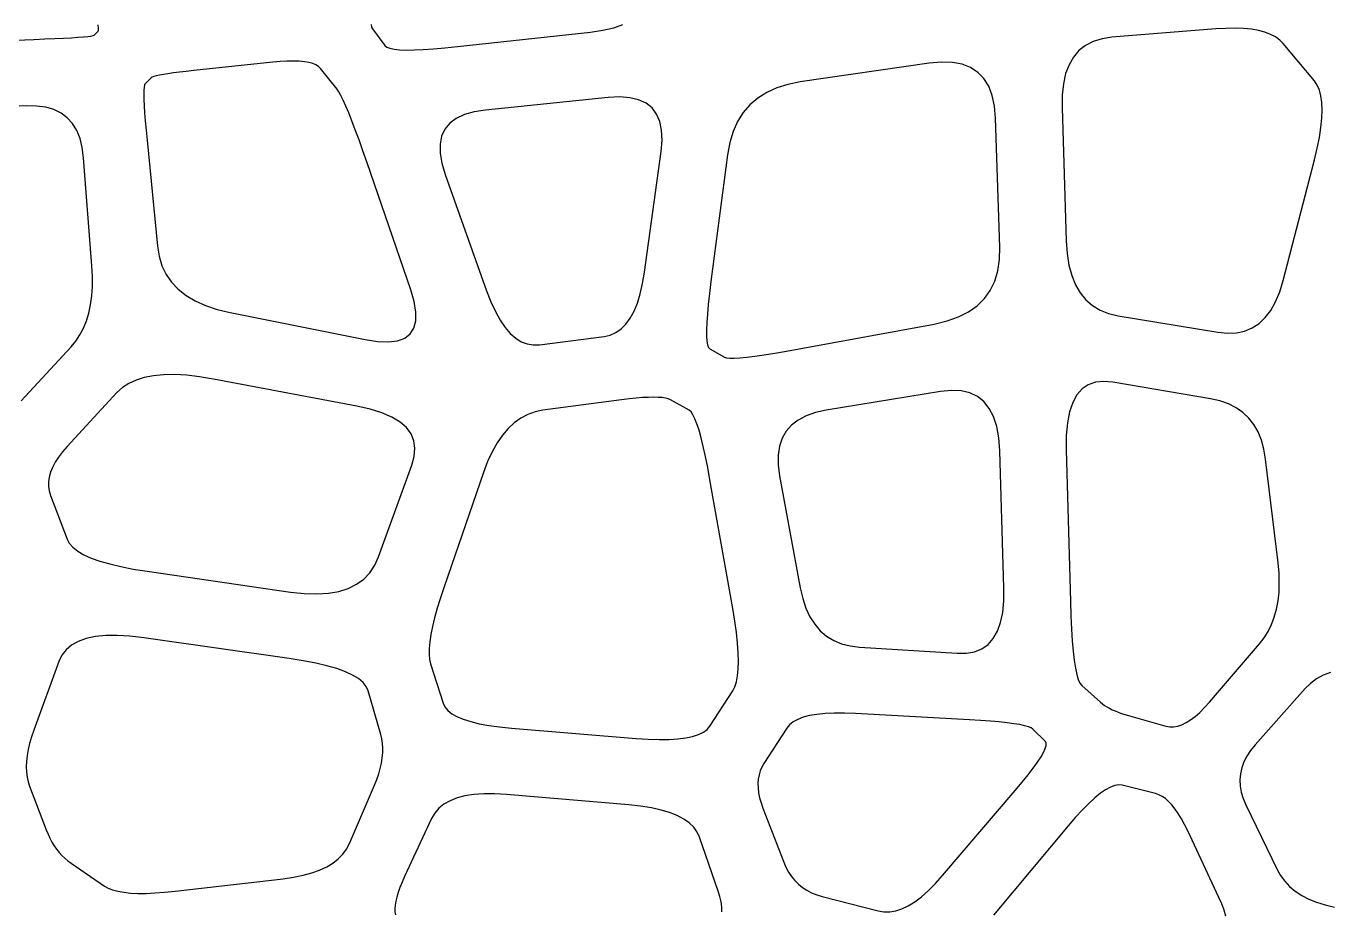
# Model space of a CAD drawing. Header units: millimetres. Extents: x -39 to 1165, y -35 to 718.
# Drawn here: x 555.1 to 868.7, y 133.5 to 346.7 of the extents above; entities that cross this region are included whole.
import ezdxf

# ---------------------------------------------------------------- set-up
doc = ezdxf.new("R2010")
doc.units = ezdxf.units.MM

msp = doc.modelspace()

# ---------------------------------------------------------------- linework, layer by layer
at = {"color": 7, "linetype": 'Continuous'}
for p, q in [((571.5, 344.5), (572.5, 345.5)), ((572.559998, 346.220001), (572.484985, 346.970001)), ((572.5, 345.5), (572.565002, 345.72998)), ((572.565002, 345.72998), (572.559998, 346.220001)), ((638.210022, 347.109985), (638.277466, 346.477509)), ((638.277466, 346.477509), (638.5, 346)), ((638.5, 346), (641.5, 342)), ((659, 341.75), (691, 345.25)), ((691, 345.25), (694.002502, 345.6875)), ((694.002502, 345.6875), (696.609985, 346.300018)), ((696.609985, 346.300018), (698.82251, 347.087494)), ((841.5, 346), (816.5, 344)), ((843.912476, 346.14502), (841.5, 346)), ((846.150024, 346.180023), (843.912476, 346.14502)), ((848.212524, 346.10498), (846.150024, 346.180023)), ((850.099976, 345.920013), (848.212524, 346.10498)), ((851.8125, 345.625), (850.099976, 345.920013)), ((853.349976, 345.220001), (851.8125, 345.625)), ((854.712524, 344.705017), (853.349976, 345.220001)), ((529, 342.5), (557, 343.5)), ((557, 343.5), (559.665039, 343.599976)), ((559.665039, 343.599976), (562.059998, 343.700012)), ((562.059998, 343.700012), (564.184998, 343.799988)), ((564.184998, 343.799988), (566.039978, 343.900024)), ((566.039978, 343.900024), (567.625, 344)), ((567.625, 344), (568.940002, 344.099976)), ((568.940002, 344.099976), (569.984985, 344.200012)), ((569.984985, 344.200012), (570.76001, 344.299988)), ((570.76001, 344.299988), (571.265015, 344.400024)), ((571.265015, 344.400024), (571.5, 344.5)), ((641.5, 342), (641.945007, 341.637482)), ((810.169983, 342.050018), (808.580017, 340.800018)), ((812.02002, 343), (810.169983, 342.050018)), ((814.130005, 343.649994), (812.02002, 343)), ((816.5, 344), (814.130005, 343.649994)), ((855.900024, 344.079987), (854.712524, 344.705017)), ((856.912476, 343.345001), (855.900024, 344.079987)), ((857.75, 342.5), (856.912476, 343.345001)), ((865.25, 333.5), (857.75, 342.5)), ((641.945007, 341.637482), (642.679993, 341.350006)), ((642.679993, 341.350006), (643.705017, 341.137482)), ((643.705017, 341.137482), (645.02002, 341)), ((645.02002, 341), (646.625, 340.9375)), ((646.625, 340.9375), (648.52002, 340.949982)), ((648.52002, 340.949982), (650.705017, 341.037506)), ((650.705017, 341.037506), (653.179993, 341.199982)), ((653.179993, 341.199982), (655.945007, 341.4375)), ((655.945007, 341.4375), (659, 341.75)), ((807.25, 339.25), (806.179993, 337.399994)), ((808.580017, 340.800018), (807.25, 339.25)), ((592.049988, 335.609985), (590.587524, 335.422516)), ((593.6875, 335.80249), (592.049988, 335.609985)), ((595.5, 336), (593.6875, 335.80249)), ((614.5, 338), (595.5, 336)), ((616.325012, 338.165009), (614.5, 338)), ((618, 338.26001), (616.325012, 338.165009)), ((619.524963, 338.285004), (618, 338.26001)), ((620.899963, 338.23999), (619.524963, 338.285004)), ((622.125, 338.125), (620.899963, 338.23999)), ((623.200012, 337.940002), (622.125, 338.125)), ((624.125, 337.684998), (623.200012, 337.940002)), ((624.899963, 337.359985), (624.125, 337.684998)), ((625.524963, 336.964996), (624.899963, 337.359985)), ((626, 336.5), (625.524963, 336.964996)), ((630, 331.5), (626, 336.5)), ((772.5, 337.75), (741.5, 333.25)), ((775.450012, 338.022522), (772.5, 337.75)), ((778.099976, 337.940002), (775.450012, 338.022522)), ((780.450012, 337.502502), (778.099976, 337.940002)), ((782.5, 336.709991), (780.450012, 337.502502)), ((784.25, 335.5625), (782.5, 336.709991)), ((785.700012, 334.059998), (784.25, 335.5625)), ((806.179993, 337.399994), (805.369995, 335.25)), ((583.619995, 332.47998), (583.529968, 331.970001)), ((583.75, 332.75), (583.619995, 332.47998)), ((585.25, 334.25), (583.75, 332.75)), ((585.487488, 334.402527), (585.25, 334.25)), ((585.900024, 334.559998), (585.487488, 334.402527)), ((586.487488, 334.722504), (585.900024, 334.559998)), ((587.25, 334.889984), (586.487488, 334.722504)), ((588.1875, 335.0625), (587.25, 334.889984)), ((589.299988, 335.240021), (588.1875, 335.0625)), ((590.587524, 335.422516), (589.299988, 335.240021)), ((738.535034, 332.669983), (735.840027, 331.829987)), ((741.5, 333.25), (738.535034, 332.669983)), ((786.849976, 332.202515), (785.700012, 334.059998)), ((804.820007, 332.800018), (804.530029, 330.050018)), ((805.369995, 335.25), (804.820007, 332.800018)), ((865.924988, 332.5), (865.25, 333.5)), ((866.450012, 331.300018), (865.924988, 332.5)), ((583.480042, 331.220001), (583.470032, 330.230011)), ((583.470032, 330.230011), (583.5, 329)), ((583.529968, 331.970001), (583.480042, 331.220001)), ((630.432495, 330.872498), (630, 331.5)), ((630.929993, 329.98999), (630.432495, 330.872498)), ((631.492493, 328.852509), (630.929993, 329.98999)), ((695.25, 329.5), (665.75, 326.5)), ((698.032471, 329.639984), (695.25, 329.5)), ((700.47998, 329.459991), (698.032471, 329.639984)), ((702.592529, 328.960022), (700.47998, 329.459991)), ((731.26001, 329.369995), (729.375, 327.75)), ((733.414978, 330.730011), (731.26001, 329.369995)), ((735.840027, 331.829987), (733.414978, 330.730011)), ((787.700012, 329.98999), (786.849976, 332.202515)), ((788.25, 327.422485), (787.700012, 329.98999)), ((804.530029, 330.050018), (804.5, 327)), ((866.825012, 329.899994), (866.450012, 331.300018)), ((867.049988, 328.300018), (866.825012, 329.899994)), ((555.25, 327.5), (529.75, 326.5)), ((557.682495, 327.464996), (555.25, 327.5)), ((559.880005, 327.160004), (557.682495, 327.464996)), ((561.842529, 326.584991), (559.880005, 327.160004)), ((563.570007, 325.73999), (561.842529, 326.584991)), ((583.5, 329), (583.570007, 327.529999)), ((583.570007, 327.529999), (583.679993, 325.820007)), ((632.119995, 327.459991), (631.492493, 328.852509)), ((632.8125, 325.8125), (632.119995, 327.459991)), ((665.75, 326.5), (662.997498, 326.075012)), ((704.369995, 328.140015), (702.592529, 328.960022)), ((705.8125, 327), (704.369995, 328.140015)), ((706.919983, 325.539978), (705.8125, 327)), ((729.375, 327.75), (727.76001, 325.869995)), ((788.5, 324.5), (788.25, 327.422485)), ((804.5, 327), (805.5, 295)), ((867.125, 326.5), (867.049988, 328.300018)), ((867.049988, 324.5), (867.125, 326.5)), ((565.0625, 324.625), (563.570007, 325.73999)), ((566.320007, 323.23999), (565.0625, 324.625)), ((567.342529, 321.584991), (566.320007, 323.23999)), ((583.679993, 325.820007), (583.830017, 323.869995)), ((583.830017, 323.869995), (584.02002, 321.679993)), ((633.570007, 323.910004), (632.8125, 325.8125)), ((634.392517, 321.752502), (633.570007, 323.910004)), ((657.109985, 323.299988), (655.9375, 321.875)), ((658.67749, 324.474976), (657.109985, 323.299988)), ((660.640015, 325.400024), (658.67749, 324.474976)), ((662.997498, 326.075012), (660.640015, 325.400024)), ((707.692505, 323.76001), (706.919983, 325.539978)), ((708.130005, 321.660004), (707.692505, 323.76001)), ((726.414978, 323.730011), (725.340027, 321.329987)), ((727.76001, 325.869995), (726.414978, 323.730011)), ((789.5, 293.5), (788.5, 324.5)), ((866.825012, 322.300018), (867.049988, 324.5)), ((568.130005, 319.660004), (567.342529, 321.584991)), ((584.02002, 321.679993), (584.25, 319.25)), ((635.280029, 319.339996), (634.392517, 321.752502)), ((655.160034, 320.200012), (654.777466, 318.275024)), ((655.9375, 321.875), (655.160034, 320.200012)), ((708.232544, 319.240021), (708.130005, 321.660004)), ((725.340027, 321.329987), (724.535034, 318.669983)), ((865.924988, 317.300018), (866.450012, 319.899994)), ((866.450012, 319.899994), (866.825012, 322.300018)), ((568.682495, 317.464996), (568.130005, 319.660004)), ((569, 315), (568.682495, 317.464996)), ((584.25, 319.25), (586.75, 293.75)), ((636.232483, 316.672485), (635.280029, 319.339996)), ((654.777466, 318.275024), (654.789978, 316.099976)), ((708, 316.5), (708.232544, 319.240021)), ((724.535034, 318.669983), (724, 315.75)), ((865.25, 314.5), (865.924988, 317.300018)), ((571, 289), (569, 315)), ((637.25, 313.75), (636.232483, 316.672485)), ((647.75, 283.25), (637.25, 313.75)), ((654.789978, 316.099976), (655.19751, 313.674988)), ((655.19751, 313.674988), (656, 311)), ((704, 287.5), (708, 316.5)), ((724, 315.75), (720, 285.25)), ((857.75, 285.5), (865.25, 314.5)), ((656, 311), (666, 283)), ((805.5, 295), (805.714966, 291.940002)), ((586.75, 293.75), (587.150024, 291.295013)), ((789.432495, 290.525024), (789.5, 293.5)), ((805.714966, 291.940002), (806.159973, 289.160004)), ((571.130005, 286.465027), (571, 289)), ((587.150024, 291.295013), (587.849976, 289.029999)), ((587.849976, 289.029999), (588.849976, 286.954987)), ((789.029968, 287.799988), (789.432495, 290.525024)), ((806.159973, 289.160004), (806.835022, 286.660004)), ((571.119995, 284.059998), (571.130005, 286.465027)), ((588.849976, 286.954987), (590.150024, 285.070007)), ((703.54248, 284.734985), (704, 287.5)), ((788.292542, 285.325012), (789.029968, 287.799988)), ((806.835022, 286.660004), (807.73999, 284.440002)), ((856.91748, 282.764984), (857.75, 285.5)), ((570.969971, 281.785004), (571.119995, 284.059998)), ((590.150024, 285.070007), (591.75, 283.375)), ((591.75, 283.375), (593.650024, 281.869995)), ((648.585022, 280.38501), (647.75, 283.25)), ((666, 283), (667.027527, 280.350006)), ((702.969971, 282.23999), (703.54248, 284.734985)), ((719.637512, 282.342499), (719.349976, 279.720001)), ((720, 285.25), (719.637512, 282.342499)), ((785.8125, 281.125), (787.220032, 283.099976)), ((787.220032, 283.099976), (788.292542, 285.325012)), ((807.73999, 284.440002), (808.875, 282.5)), ((808.875, 282.5), (810.23999, 280.839996)), ((855.919983, 280.360016), (856.91748, 282.764984)), ((570.25, 277.625), (570.679993, 279.639984)), ((570.679993, 279.639984), (570.969971, 281.785004)), ((593.650024, 281.869995), (595.849976, 280.554993)), ((595.849976, 280.554993), (598.349976, 279.429993)), ((598.349976, 279.429993), (601.150024, 278.494995)), ((648.98999, 277.890015), (648.585022, 280.38501)), ((667.027527, 280.350006), (668.109985, 278)), ((701.480042, 278.059998), (702.282532, 280.015015)), ((702.282532, 280.015015), (702.969971, 282.23999)), ((719.349976, 279.720001), (719.137512, 277.382507)), ((781.992493, 277.924988), (784.070007, 279.400024)), ((784.070007, 279.400024), (785.8125, 281.125)), ((810.23999, 280.839996), (811.835022, 279.459991)), ((811.835022, 279.459991), (813.659973, 278.359985)), ((854.757507, 278.285004), (855.919983, 280.360016)), ((569.679993, 275.740021), (570.25, 277.625)), ((601.150024, 278.494995), (604.25, 277.75)), ((604.25, 277.75), (636.75, 271.25)), ((648.965027, 275.764984), (648.98999, 277.890015)), ((668.109985, 278), (669.247498, 275.949982)), ((699.529968, 274.959991), (700.5625, 276.375)), ((700.5625, 276.375), (701.480042, 278.059998)), ((719.137512, 277.382507), (719, 275.329987)), ((776.83252, 275.724976), (779.580017, 276.700012)), ((779.580017, 276.700012), (781.992493, 277.924988)), ((813.659973, 278.359985), (815.714966, 277.540009)), ((815.714966, 277.540009), (818, 277)), ((818, 277), (842, 273)), ((851.9375, 275.125), (853.429993, 276.540009)), ((853.429993, 276.540009), (854.757507, 278.285004)), ((568.119995, 272.359985), (568.969971, 273.985016)), ((568.969971, 273.985016), (569.679993, 275.740021)), ((647.625, 272.625), (648.51001, 274.009979)), ((648.51001, 274.009979), (648.965027, 275.764984)), ((669.247498, 275.949982), (670.440002, 274.199982)), ((670.440002, 274.199982), (671.6875, 272.75)), ((695.742554, 272.335022), (697.119995, 272.940002)), ((697.119995, 272.940002), (698.382507, 273.815002)), ((698.382507, 273.815002), (699.529968, 274.959991)), ((719, 275.329987), (718.9375, 273.5625)), ((718.9375, 273.5625), (718.950012, 272.079987)), ((741.25, 269), (773.75, 275)), ((773.75, 275), (776.83252, 275.724976)), ((842, 273), (844.317505, 272.764984)), ((844.317505, 272.764984), (846.470032, 272.860016)), ((846.470032, 272.860016), (848.457458, 273.285004)), ((848.457458, 273.285004), (850.279968, 274.040009)), ((850.279968, 274.040009), (851.9375, 275.125)), ((566, 269.5), (567.130005, 270.86499)), ((567.130005, 270.86499), (568.119995, 272.359985)), ((636.75, 271.25), (639.784973, 270.784973)), ((639.784973, 270.784973), (642.390015, 270.690002)), ((642.390015, 270.690002), (644.565002, 270.964996)), ((644.565002, 270.964996), (646.309998, 271.610016)), ((646.309998, 271.610016), (647.625, 272.625)), ((671.6875, 272.75), (672.98999, 271.600006)), ((672.98999, 271.600006), (674.347473, 270.75)), ((674.347473, 270.75), (675.76001, 270.199982)), ((675.76001, 270.199982), (677.227478, 269.949982)), ((677.227478, 269.949982), (678.75, 270)), ((678.75, 270), (694.25, 272)), ((694.25, 272), (695.742554, 272.335022)), ((718.950012, 272.079987), (719.037476, 270.882507)), ((719.037476, 270.882507), (719.200012, 269.970001)), ((719.200012, 269.970001), (719.4375, 269.342499)), ((554, 256.5), (566, 269.5)), ((719.4375, 269.342499), (719.75, 269)), ((719.75, 269), (723.25, 267)), ((723.25, 267), (723.744995, 266.839996)), ((723.744995, 266.839996), (724.529968, 266.759979)), ((724.529968, 266.759979), (725.605042, 266.76001)), ((725.605042, 266.76001), (726.970032, 266.839996)), ((726.970032, 266.839996), (728.625, 267)), ((728.625, 267), (730.570007, 267.23999)), ((730.570007, 267.23999), (732.804993, 267.559998)), ((732.804993, 267.559998), (735.330017, 267.959991)), ((735.330017, 267.959991), (738.14502, 268.440002)), ((738.14502, 268.440002), (741.25, 269)), ((579.850037, 260.709991), (578.3125, 259.702484)), ((581.612488, 261.522522), (579.850037, 260.709991)), ((583.600037, 262.140015), (581.612488, 261.522522)), ((585.8125, 262.5625), (583.600037, 262.140015)), ((588.25, 262.789978), (585.8125, 262.5625)), ((590.912537, 262.82251), (588.25, 262.789978)), ((593.799988, 262.660004), (590.912537, 262.82251)), ((596.912537, 262.302521), (593.799988, 262.660004)), ((600.25, 261.75), (596.912537, 262.302521)), ((634.75, 255.25), (600.25, 261.75)), ((810.80249, 260.377502), (809.309998, 259.359985)), ((812.540039, 260.98999), (810.80249, 260.377502)), ((814.522522, 261.19751), (812.540039, 260.98999)), ((816.75, 261), (814.522522, 261.19751)), ((840.25, 257), (816.75, 261)), ((577, 258.5), (565, 245.5)), ((578.3125, 259.702484), (577, 258.5)), ((703.547485, 257.274994), (702.01001, 257.149994)), ((704.940002, 257.350006), (703.547485, 257.274994)), ((706.1875, 257.375), (704.940002, 257.350006)), ((707.289978, 257.350006), (706.1875, 257.375)), ((708.247498, 257.274994), (707.289978, 257.350006)), ((709.059998, 257.149994), (708.247498, 257.274994)), ((775.25, 258.75), (747.75, 254.25)), ((777.867493, 259.012512), (775.25, 258.75)), ((780.219971, 258.900024), (777.867493, 259.012512)), ((782.307495, 258.412476), (780.219971, 258.900024)), ((784.130005, 257.549988), (782.307495, 258.412476)), ((785.6875, 256.3125), (784.130005, 257.549988)), ((808.0625, 257.9375), (807.059998, 256.110016)), ((809.309998, 259.359985), (808.0625, 257.9375)), ((637.987488, 254.522507), (634.75, 255.25)), ((640.799988, 253.639999), (637.987488, 254.522507)), ((679.5, 254.25), (677.647461, 253.875)), ((698.5, 256.75), (679.5, 254.25)), ((700.327515, 256.975006), (698.5, 256.75)), ((702.01001, 257.149994), (700.327515, 256.975006)), ((709.727539, 256.975006), (709.059998, 257.149994)), ((710.25, 256.75), (709.727539, 256.975006)), ((714.75, 254.25), (710.25, 256.75)), ((715.204956, 253.857498), (714.75, 254.25)), ((747.75, 254.25), (745.162476, 253.6875)), ((786.97998, 254.700012), (785.6875, 256.3125)), ((788.007507, 252.712509), (786.97998, 254.700012)), ((807.059998, 256.110016), (806.30249, 253.877502)), ((842.497498, 256.494995), (840.25, 257)), ((844.539978, 255.779999), (842.497498, 256.494995)), ((846.377502, 254.854996), (844.539978, 255.779999)), ((848.01001, 253.720001), (846.377502, 254.854996)), ((643.1875, 252.602493), (640.799988, 253.639999)), ((645.150024, 251.410004), (643.1875, 252.602493)), ((646.6875, 250.0625), (645.150024, 251.410004)), ((672.659973, 251.25), (671.1875, 249.875)), ((674.227539, 252.375), (672.659973, 251.25)), ((675.889954, 253.25), (674.227539, 252.375)), ((677.647461, 253.875), (675.889954, 253.25)), ((715.669983, 253.179993), (715.204956, 253.857498)), ((716.14502, 252.217499), (715.669983, 253.179993)), ((716.630005, 250.970001), (716.14502, 252.217499)), ((717.125, 249.4375), (716.630005, 250.970001)), ((740.962524, 251.887497), (739.349976, 250.650009)), ((742.900024, 252.900009), (740.962524, 251.887497)), ((745.162476, 253.6875), (742.900024, 252.900009)), ((788.77002, 250.350006), (788.007507, 252.712509)), ((805.790039, 251.23999), (805.522522, 248.197495)), ((806.30249, 253.877502), (805.790039, 251.23999)), ((849.4375, 252.375), (848.01001, 253.720001)), ((850.660034, 250.820007), (849.4375, 252.375)), ((647.799988, 248.559998), (646.6875, 250.0625)), ((648.487488, 246.902496), (647.799988, 248.559998)), ((669.809998, 248.25), (668.527466, 246.375)), ((671.1875, 249.875), (669.809998, 248.25)), ((717.630005, 247.619995), (717.125, 249.4375)), ((738.0625, 249.1875), (737.099976, 247.5)), ((739.349976, 250.650009), (738.0625, 249.1875)), ((789.267517, 247.612488), (788.77002, 250.350006)), ((805.522522, 248.197495), (805.5, 244.75)), ((851.67749, 249.055008), (850.660034, 250.820007)), ((852.48999, 247.080002), (851.67749, 249.055008)), ((565, 245.5), (563.880005, 244.212509)), ((648.75, 245.089996), (648.487488, 246.902496)), ((648.587524, 243.122498), (648.75, 245.089996)), ((668.527466, 246.375), (667.340027, 244.25)), ((718.14502, 245.517502), (717.630005, 247.619995)), ((718.669983, 243.130005), (718.14502, 245.517502)), ((736.462524, 245.587509), (736.150024, 243.449997)), ((737.099976, 247.5), (736.462524, 245.587509)), ((789.5, 244.5), (789.267517, 247.612488)), ((805.5, 244.75), (806.5, 208.25)), ((853.097473, 244.895004), (852.48999, 247.080002)), ((853.5, 242.5), (853.097473, 244.895004)), ((562.119995, 241.712509), (561.47998, 240.5)), ((562.919983, 242.949997), (562.119995, 241.712509)), ((563.880005, 244.212509), (562.919983, 242.949997)), ((648, 241), (648.587524, 243.122498)), ((666.247498, 241.875), (665.25, 239.25)), ((667.340027, 244.25), (666.247498, 241.875)), ((719.204956, 240.457504), (718.669983, 243.130005)), ((736.150024, 243.449997), (736.162476, 241.087509)), ((790.5, 211.5), (789.5, 244.5)), ((856.5, 217.5), (853.5, 242.5)), ((561, 239.3125), (560.679993, 238.150009)), ((561.47998, 240.5), (561, 239.3125)), ((640, 219), (648, 241)), ((665.25, 239.25), (655.75, 211.75)), ((719.75, 237.5), (719.204956, 240.457504)), ((736.162476, 241.087509), (736.5, 238.5)), ((736.5, 238.5), (741.5, 211.5)), ((560.52002, 237.012497), (560.519958, 235.900009)), ((560.519958, 235.900009), (560.679993, 234.8125)), ((560.679993, 238.150009), (560.52002, 237.012497)), ((725.25, 206.5), (719.75, 237.5)), ((560.679993, 234.8125), (561, 233.75)), ((561, 233.75), (565, 223.25)), ((565, 223.25), (565.55249, 222.227509)), ((565.55249, 222.227509), (566.410034, 221.259995)), ((566.410034, 221.259995), (567.57251, 220.347504)), ((567.57251, 220.347504), (569.039978, 219.48999)), ((569.039978, 219.48999), (570.8125, 218.6875)), ((570.8125, 218.6875), (572.890015, 217.940002)), ((572.890015, 217.940002), (575.272522, 217.247498)), ((575.272522, 217.247498), (577.959961, 216.610001)), ((577.959961, 216.610001), (580.952515, 216.027496)), ((637.869995, 215.139999), (639.067505, 216.934998)), ((639.067505, 216.934998), (640, 219)), ((856.725037, 215.054993), (856.5, 217.5)), ((580.952515, 216.027496), (584.25, 215.5)), ((584.25, 215.5), (618.75, 210.5)), ((634.679993, 212.360001), (636.407471, 213.61499)), ((636.407471, 213.61499), (637.869995, 215.139999)), ((856.799988, 212.720001), (856.725037, 215.054993)), ((618.75, 210.5), (622.067505, 210.134995)), ((622.067505, 210.134995), (625.119995, 210.039993)), ((625.119995, 210.039993), (627.907471, 210.214996)), ((627.907471, 210.214996), (630.429993, 210.660004)), ((630.429993, 210.660004), (632.6875, 211.375)), ((632.6875, 211.375), (634.679993, 212.360001)), ((655.75, 211.75), (654.862549, 209.089996)), ((741.5, 211.5), (742.092529, 208.92749)), ((790.477478, 208.372498), (790.5, 211.5)), ((856.5, 208.380005), (856.725037, 210.494995)), ((856.725037, 210.494995), (856.799988, 212.720001)), ((654.862549, 209.089996), (654.099976, 206.610001)), ((742.092529, 208.92749), (742.869995, 206.610001)), ((790.209961, 205.589996), (790.477478, 208.372498)), ((806.5, 208.25), (806.617493, 204.762497)), ((856.125, 206.375), (856.5, 208.380005)), ((653.462524, 204.309998), (652.949951, 202.190002)), ((654.099976, 206.610001), (653.462524, 204.309998)), ((725.744995, 203.512497), (725.25, 206.5)), ((742.869995, 206.610001), (743.83252, 204.547501)), ((743.83252, 204.547501), (744.97998, 202.740005)), ((789.69751, 203.152496), (790.209961, 205.589996)), ((806.617493, 204.762497), (806.769958, 201.600006)), ((854.924988, 202.695007), (855.600037, 204.479996)), ((855.600037, 204.479996), (856.125, 206.375)), ((652.949951, 202.190002), (652.5625, 200.25)), ((726.130005, 200.75), (725.744995, 203.512497)), ((726.405029, 198.212509), (726.130005, 200.75)), ((744.97998, 202.740005), (746.3125, 201.1875)), ((746.3125, 201.1875), (747.830017, 199.889999)), ((787.9375, 199.3125), (788.940002, 201.059998)), ((788.940002, 201.059998), (789.69751, 203.152496)), ((806.769958, 201.600006), (806.95752, 198.762497)), ((853.125, 199.455002), (854.100037, 201.019989)), ((854.100037, 201.019989), (854.924988, 202.695007)), ((566.105042, 197.732498), (564.779968, 196.619995)), ((567.720032, 198.630005), (566.105042, 197.732498)), ((569.625, 199.3125), (567.720032, 198.630005)), ((571.820007, 199.779999), (569.625, 199.3125)), ((574.304993, 200.032501), (571.820007, 199.779999)), ((577.080017, 200.070007), (574.304993, 200.032501)), ((580.14502, 199.892502), (577.080017, 200.070007)), ((583.5, 199.5), (580.14502, 199.892502)), ((618.5, 194.5), (583.5, 199.5)), ((652.300049, 198.48999), (652.162476, 196.910004)), ((652.5625, 200.25), (652.300049, 198.48999)), ((726.570007, 195.900009), (726.405029, 198.212509)), ((747.830017, 199.889999), (749.532471, 198.847504)), ((749.532471, 198.847504), (751.420044, 198.059998)), ((751.420044, 198.059998), (753.492493, 197.527496)), ((785.19751, 196.852493), (786.690002, 197.910004)), ((786.690002, 197.910004), (787.9375, 199.3125)), ((806.95752, 198.762497), (807.179993, 196.25)), ((840, 184), (852, 198)), ((852, 198), (853.125, 199.455002)), ((563.744995, 195.292496), (563, 193.75)), ((564.779968, 196.619995), (563.744995, 195.292496)), ((621.840027, 193.972504), (618.5, 194.5)), ((652.162476, 196.910004), (652.150024, 195.509995)), ((652.150024, 195.509995), (652.262451, 194.290009)), ((726.625, 193.8125), (726.570007, 195.900009)), ((753.492493, 197.527496), (755.75, 197.25)), ((755.75, 197.25), (779.25, 195.75)), ((779.25, 195.75), (781.477478, 195.772507)), ((781.477478, 195.772507), (783.459961, 196.139999)), ((783.459961, 196.139999), (785.19751, 196.852493)), ((807.179993, 196.25), (807.4375, 194.0625)), ((563, 193.75), (557, 177.25)), ((624.859985, 193.389999), (621.840027, 193.972504)), ((627.559998, 192.752502), (624.859985, 193.389999)), ((629.940002, 192.059998), (627.559998, 192.752502)), ((632, 191.3125), (629.940002, 192.059998)), ((633.73999, 190.51001), (632, 191.3125)), ((652.262451, 194.290009), (652.5, 193.25)), ((652.5, 193.25), (655.5, 183.75)), ((726.405029, 190.3125), (726.570007, 191.949997)), ((726.570007, 191.949997), (726.625, 193.8125)), ((807.4375, 194.0625), (807.72998, 192.199997)), ((807.72998, 192.199997), (808.057495, 190.662506)), ((635.159973, 189.652496), (633.73999, 190.51001)), ((636.26001, 188.740005), (635.159973, 189.652496)), ((637.039978, 187.772491), (636.26001, 188.740005)), ((725.744995, 187.712509), (726.130005, 188.900009)), ((726.130005, 188.900009), (726.405029, 190.3125)), ((808.057495, 190.662506), (808.419983, 189.449997)), ((808.419983, 189.449997), (808.817505, 188.5625)), ((808.817505, 188.5625), (809.25, 188)), ((864.282471, 188.507507), (863, 187.25)), ((865.72998, 189.580002), (864.282471, 188.507507)), ((867.342529, 190.467499), (865.72998, 189.580002)), ((869.119995, 191.169998), (867.342529, 190.467499)), ((637.5, 186.75), (637.039978, 187.772491)), ((640.5, 176.25), (637.5, 186.75)), ((719.75, 178.25), (725.25, 186.75)), ((725.25, 186.75), (725.744995, 187.712509)), ((809.25, 188), (813.75, 184)), ((863, 187.25), (851, 173.75)), ((655.5, 183.75), (655.934998, 182.834991)), ((655.934998, 182.834991), (656.640015, 181.990005)), ((656.640015, 181.990005), (657.61499, 181.214996)), ((813.75, 184), (814.222473, 183.607498)), ((814.222473, 183.607498), (814.73999, 183.230011)), ((814.73999, 183.230011), (815.30249, 182.867493)), ((815.30249, 182.867493), (815.910034, 182.520004)), ((815.910034, 182.520004), (816.5625, 182.1875)), ((816.5625, 182.1875), (817.26001, 181.869995)), ((837.659973, 181.529999), (838.815002, 182.682495)), ((838.815002, 182.682495), (840, 184)), ((657.61499, 181.214996), (658.859985, 180.51001)), ((658.859985, 180.51001), (660.375, 179.875)), ((660.375, 179.875), (662.160034, 179.309998)), ((662.160034, 179.309998), (664.214966, 178.815002)), ((664.214966, 178.815002), (666.539978, 178.389999)), ((739.789978, 179.25), (738.910034, 178.550003)), ((740.890015, 179.849991), (739.789978, 179.25)), ((742.209961, 180.349991), (740.890015, 179.849991)), ((743.75, 180.75), (742.209961, 180.349991)), ((745.51001, 181.050003), (743.75, 180.75)), ((747.48999, 181.25), (745.51001, 181.050003)), ((749.690002, 181.349991), (747.48999, 181.25)), ((752.109985, 181.349991), (749.690002, 181.349991)), ((754.75, 181.25), (752.109985, 181.349991)), ((782.25, 179.75), (754.75, 181.25)), ((784.877502, 179.592499), (782.25, 179.75)), ((787.26001, 179.419998), (784.877502, 179.592499)), ((789.397522, 179.232498), (787.26001, 179.419998)), ((791.289978, 179.029999), (789.397522, 179.232498)), ((792.9375, 178.8125), (791.289978, 179.029999)), ((794.340027, 178.580002), (792.9375, 178.8125)), ((817.26001, 181.869995), (818.002502, 181.567505)), ((818.002502, 181.567505), (818.789978, 181.279999)), ((818.789978, 181.279999), (819.622498, 181.007507)), ((819.622498, 181.007507), (820.5, 180.75)), ((820.5, 180.75), (829.5, 178.25)), ((833.340027, 178.570007), (834.375, 179.0625)), ((834.375, 179.0625), (835.440002, 179.720001)), ((835.440002, 179.720001), (836.535034, 180.542496)), ((836.535034, 180.542496), (837.659973, 181.529999)), ((556.450012, 175.630005), (556, 174.070007)), ((557, 177.25), (556.450012, 175.630005)), ((640.755005, 175.18251), (640.5, 176.25)), ((666.539978, 178.389999), (669.13501, 178.035004)), ((669.13501, 178.035004), (672, 177.75)), ((672, 177.75), (702, 175.25)), ((713.9375, 175.375), (715.590027, 175.729996)), ((715.590027, 175.729996), (716.997498, 176.195007)), ((716.997498, 176.195007), (718.160034, 176.769989)), ((718.160034, 176.769989), (719.077454, 177.455002)), ((719.077454, 177.455002), (719.75, 178.25)), ((738.25, 177.75), (732.75, 169.25)), ((738.910034, 178.550003), (738.25, 177.75)), ((795.497498, 178.332504), (794.340027, 178.580002)), ((796.410034, 178.070007), (795.497498, 178.332504)), ((797.077454, 177.792496), (796.410034, 178.070007)), ((797.5, 177.5), (797.077454, 177.792496)), ((800.5, 174.5), (797.5, 177.5)), ((829.5, 178.25), (830.415039, 178.082504)), ((830.415039, 178.082504), (831.360046, 178.080002)), ((831.360046, 178.080002), (832.334961, 178.242508)), ((832.334961, 178.242508), (833.340027, 178.570007)), ((555.649963, 172.569992), (555.399963, 171.12999)), ((556, 174.070007), (555.649963, 172.569992)), ((640.919983, 174.080002), (640.755005, 175.18251)), ((640.994995, 172.942505), (640.919983, 174.080002)), ((640.97998, 171.769989), (640.994995, 172.942505)), ((702, 175.25), (704.877502, 175.054993)), ((704.877502, 175.054993), (707.51001, 174.970001)), ((707.51001, 174.970001), (709.897522, 174.994995)), ((709.897522, 174.994995), (712.039978, 175.130005)), ((712.039978, 175.130005), (713.9375, 175.375)), ((800.059998, 171.899994), (800.477539, 172.8125)), ((800.477539, 172.8125), (800.690002, 173.550003)), ((800.69751, 174.112503), (800.5, 174.5)), ((800.690002, 173.550003), (800.69751, 174.112503)), ((851, 173.75), (849.897522, 172.389999)), ((555.25, 169.75), (555.200012, 168.430008)), ((555.399963, 171.12999), (555.25, 169.75)), ((640.679993, 169.320007), (640.875, 170.5625)), ((640.875, 170.5625), (640.97998, 171.769989)), ((797.577515, 168.112503), (798.609985, 169.550003)), ((798.609985, 169.550003), (799.4375, 170.8125)), ((799.4375, 170.8125), (800.059998, 171.899994)), ((848.277527, 169.610001), (847.76001, 168.190002)), ((848.98999, 171.009995), (848.277527, 169.610001)), ((849.897522, 172.389999), (848.98999, 171.009995)), ((555.200012, 168.430008), (555.25, 167.169998)), ((555.25, 167.169998), (555.399963, 165.970001)), ((639.554993, 165.382492), (640.019958, 166.729996)), ((640.019958, 166.729996), (640.39502, 168.042511)), ((640.39502, 168.042511), (640.679993, 169.320007)), ((731.57251, 166.497498), (731.390015, 165.490005)), ((731.859985, 167.459991), (731.57251, 166.497498)), ((732.252502, 168.377502), (731.859985, 167.459991)), ((732.75, 169.25), (732.252502, 168.377502)), ((794.897522, 164.712494), (796.340027, 166.5)), ((796.340027, 166.5), (797.577515, 168.112503)), ((847.4375, 166.75), (847.309998, 165.290009)), ((847.76001, 168.190002), (847.4375, 166.75)), ((555.399963, 165.970001), (555.649963, 164.829987)), ((555.649963, 164.829987), (556, 163.75)), ((556, 163.75), (560, 153.25)), ((633, 150), (639, 164)), ((639, 164), (639.554993, 165.382492)), ((731.390015, 165.490005), (731.3125, 164.4375)), ((731.3125, 164.4375), (731.339966, 163.339996)), ((731.339966, 163.339996), (731.472534, 162.197495)), ((793.25, 162.75), (794.897522, 164.712494)), ((816.149963, 163.542496), (815, 162.919998)), ((817.200012, 163.929993), (816.149963, 163.542496)), ((818.149963, 164.082504), (817.200012, 163.929993)), ((819, 164), (818.149963, 164.082504)), ((827, 162), (819, 164)), ((847.309998, 165.290009), (847.377502, 163.809998)), ((847.377502, 163.809998), (847.640015, 162.309998)), ((657.190002, 160.279999), (655.734985, 159.457504)), ((658.875, 160.9375), (657.190002, 160.279999)), ((660.789978, 161.429993), (658.875, 160.9375)), ((662.934998, 161.757492), (660.789978, 161.429993)), ((665.309998, 161.919998), (662.934998, 161.757492)), ((667.915039, 161.917496), (665.309998, 161.919998)), ((670.75, 161.75), (667.915039, 161.917496)), ((700.25, 159.25), (670.75, 161.75)), ((731.472534, 162.197495), (731.710022, 161.01001)), ((731.710022, 161.01001), (732.05249, 159.777496)), ((775.75, 142.25), (793.25, 162.75)), ((812.399963, 160.970001), (810.950012, 159.642502)), ((813.75, 162.0625), (812.399963, 160.970001)), ((815, 162.919998), (813.75, 162.0625)), ((827.797546, 161.729996), (827, 162)), ((828.589966, 161.320007), (827.797546, 161.729996)), ((829.377502, 160.770004), (828.589966, 161.320007)), ((830.159973, 160.080002), (829.377502, 160.770004)), ((830.9375, 159.25), (830.159973, 160.080002)), ((847.640015, 162.309998), (848.097473, 160.789993)), ((848.097473, 160.789993), (848.75, 159.25)), ((653.515015, 157.317505), (652.75, 156)), ((654.51001, 158.470001), (653.515015, 157.317505)), ((655.734985, 159.457504), (654.51001, 158.470001)), ((703.074951, 158.947495), (700.25, 159.25)), ((705.650024, 158.539993), (703.074951, 158.947495)), ((707.974976, 158.027496), (705.650024, 158.539993)), ((710.050049, 157.410004), (707.974976, 158.027496)), ((711.875, 156.6875), (710.050049, 157.410004)), ((732.05249, 159.777496), (732.5, 158.5)), ((732.5, 158.5), (737.5, 145.5)), ((809.399963, 158.080002), (807.75, 156.282501)), ((810.950012, 159.642502), (809.399963, 158.080002)), ((831.710022, 158.279999), (830.9375, 159.25)), ((832.477478, 157.169998), (831.710022, 158.279999)), ((833.23999, 155.919998), (832.477478, 157.169998)), ((848.75, 159.25), (856.25, 143.75)), ((652.75, 156), (646.25, 142)), ((713.449951, 155.860001), (711.875, 156.6875)), ((714.775024, 154.92749), (713.449951, 155.860001)), ((715.849976, 153.889999), (714.775024, 154.92749)), ((716.675049, 152.747498), (715.849976, 153.889999)), ((806, 154.25), (788, 132.75)), ((807.75, 156.282501), (806, 154.25)), ((833.997498, 154.529999), (833.23999, 155.919998)), ((834.75, 153), (833.997498, 154.529999)), ((560, 153.25), (560.420044, 152.225006)), ((560.420044, 152.225006), (560.880005, 151.25)), ((560.880005, 151.25), (561.380005, 150.324997)), ((717.25, 151.5), (716.675049, 152.747498)), ((721.75, 138.5), (717.25, 151.5)), ((842.25, 137), (834.75, 153)), ((561.380005, 150.324997), (561.919983, 149.449997)), ((561.919983, 149.449997), (562.5, 148.625)), ((562.5, 148.625), (563.119995, 147.850006)), ((563.119995, 147.850006), (563.780029, 147.125)), ((630.299988, 146.294998), (631.400024, 147.419998)), ((631.400024, 147.419998), (632.299988, 148.654999)), ((632.299988, 148.654999), (633, 150)), ((563.780029, 147.125), (564.47998, 146.449997)), ((564.47998, 146.449997), (565.219971, 145.824997)), ((565.219971, 145.824997), (566, 145.25)), ((566, 145.25), (574, 139.75)), ((625.799988, 143.580002), (627.5, 144.375)), ((627.5, 144.375), (629, 145.279999)), ((629, 145.279999), (630.299988, 146.294998)), ((737.5, 145.5), (738.04248, 144.247498)), ((591, 138.5), (617, 141.5)), ((617, 141.5), (619.5, 141.854996)), ((619.5, 141.854996), (621.799988, 142.320007)), ((621.799988, 142.320007), (623.900024, 142.895004)), ((623.900024, 142.895004), (625.799988, 143.580002)), ((646.25, 142), (645.64502, 140.642502)), ((738.04248, 144.247498), (738.669983, 143.089996)), ((738.669983, 143.089996), (739.382507, 142.027496)), ((739.382507, 142.027496), (740.179993, 141.059998)), ((774.02002, 140.320007), (775.75, 142.25)), ((856.25, 143.75), (857.087524, 142.26001)), ((857.087524, 142.26001), (858.099976, 140.889999)), ((574, 139.75), (574.890015, 139.242508)), ((574.890015, 139.242508), (575.959961, 138.819992)), ((575.959961, 138.819992), (577.210022, 138.482498)), ((577.210022, 138.482498), (578.640015, 138.229996)), ((578.640015, 138.229996), (580.25, 138.0625)), ((580.25, 138.0625), (582.039978, 137.979996)), ((584.01001, 137.982498), (586.160034, 138.069992)), ((586.160034, 138.069992), (588.48999, 138.242508)), ((588.48999, 138.242508), (591, 138.5)), ((644.705017, 138.182495), (644.369995, 137.080002)), ((645.130005, 139.37001), (644.705017, 138.182495)), ((645.64502, 140.642502), (645.130005, 139.37001)), ((722.142456, 137.212509), (721.75, 138.5)), ((740.179993, 141.059998), (741.0625, 140.1875)), ((741.0625, 140.1875), (742.029968, 139.410004)), ((742.029968, 139.410004), (743.082458, 138.727493)), ((743.082458, 138.727493), (744.220032, 138.139999)), ((744.220032, 138.139999), (745.442505, 137.647507)), ((770.679993, 137.179993), (772.330017, 138.630005)), ((772.330017, 138.630005), (774.02002, 140.320007)), ((858.099976, 140.889999), (859.287476, 139.639999)), ((859.287476, 139.639999), (860.650024, 138.509995)), ((860.650024, 138.509995), (862.1875, 137.5)), ((582.039978, 137.979996), (584.01001, 137.982498)), ((643.969971, 135.130005), (643.904968, 134.282501)), ((644.125, 136.0625), (643.969971, 135.130005)), ((644.369995, 137.080002), (644.125, 136.0625)), ((722.419983, 135.949997), (722.142456, 137.212509)), ((722.58252, 134.712509), (722.419983, 135.949997)), ((745.442505, 137.647507), (746.75, 137.25)), ((746.75, 137.25), (760.25, 133.75)), ((765.970032, 134.270004), (767.5, 135)), ((767.5, 135), (769.070007, 135.970001)), ((769.070007, 135.970001), (770.679993, 137.179993)), ((842.934998, 135.434998), (842.25, 137)), ((843.48999, 133.940002), (842.934998, 135.434998)), ((862.1875, 137.5), (863.900024, 136.610001)), ((863.900024, 136.610001), (865.787476, 135.839996)), ((865.787476, 135.839996), (867.849976, 135.190002)), ((867.849976, 135.190002), (870.087524, 134.660004)), ((643.904968, 134.282501), (643.929993, 133.520004)), ((643.929993, 133.520004), (644.044983, 132.842499)), ((722.630005, 133.5), (722.58252, 134.712509)), ((760.25, 133.75), (761.619995, 133.519989)), ((761.619995, 133.519989), (763.029968, 133.529999)), ((763.029968, 133.529999), (764.480042, 133.779999)), ((764.480042, 133.779999), (765.970032, 134.270004)), ((843.914978, 132.514999), (843.48999, 133.940002))]:
    msp.add_line(p, q, dxfattribs=at)

doc.saveas('drawing.dxf')
